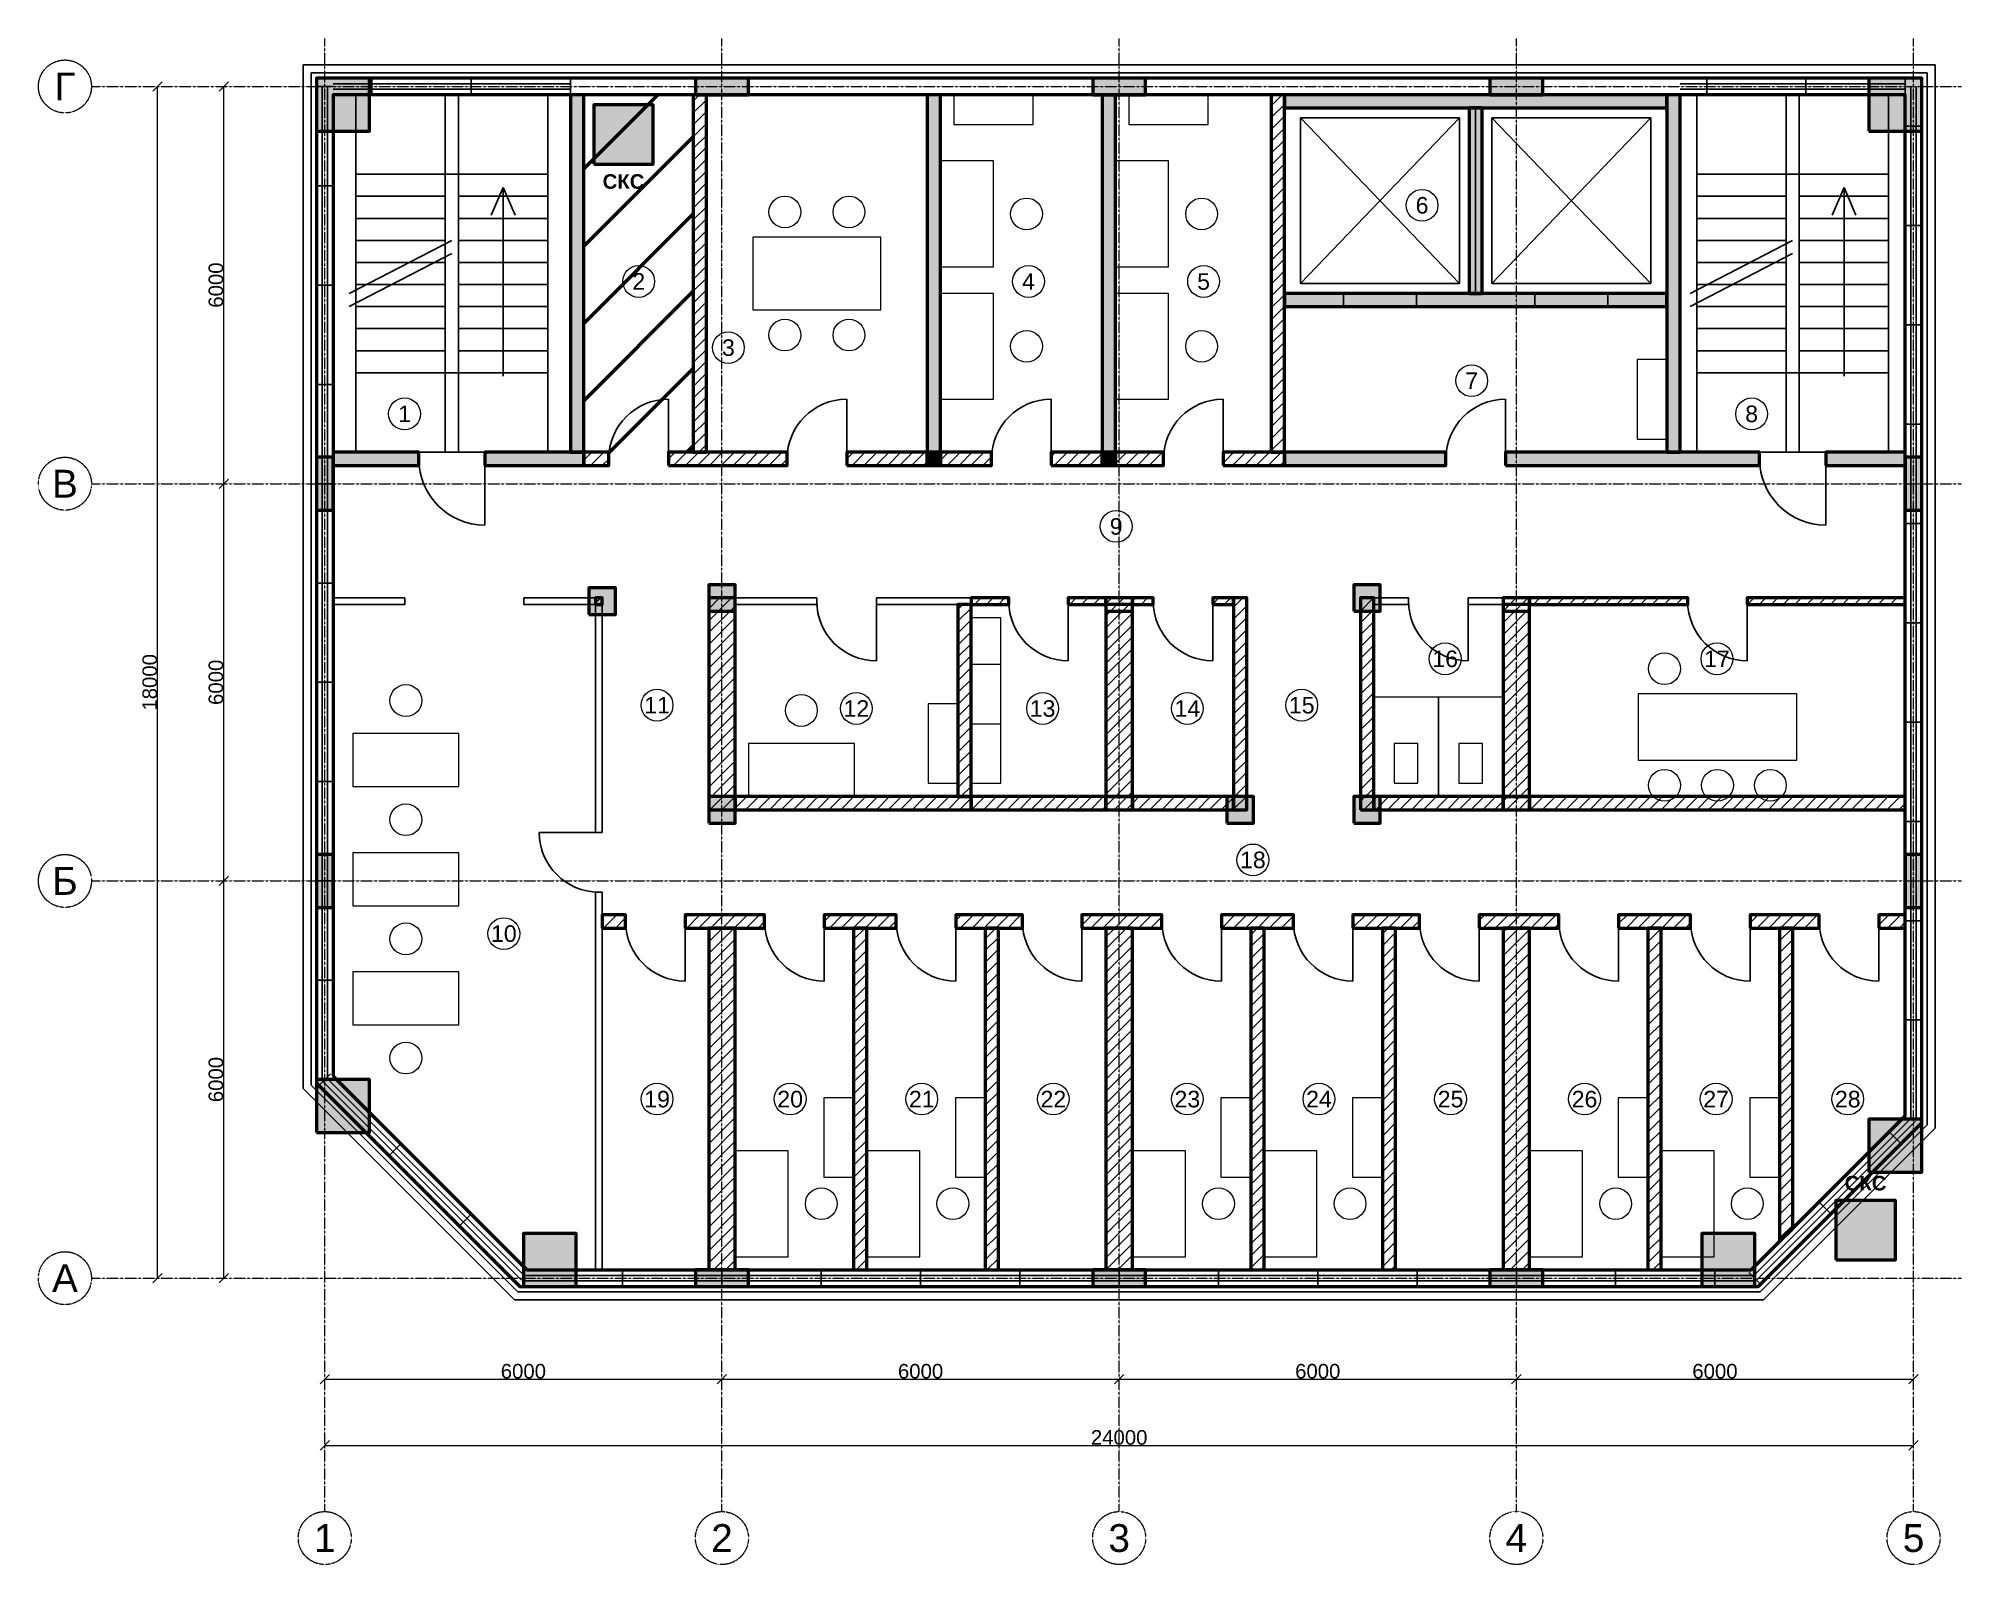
# Model space of a CAD drawing. Header units: millimetres. Extents: x -4325 to 24725, y -4325 to 18725.
import ezdxf
from ezdxf.enums import TextEntityAlignment as Align

# ---------------------------------------------------------------- set-up
doc = ezdxf.new("R2010")
doc.units = ezdxf.units.MM
doc.linetypes.add('CENTER2', pattern=[2.541, 1.587, -0.318, 0.318, -0.318])
for name, color, linetype, lineweight in [('A-ANNO-ROOM', 7, 'CONTINUOUS', 18), ('A-DIMS', 8, 'CONTINUOUS', 13), ('A-DOOR', 3, 'CONTINUOUS', 25), ('A-ELEV', 7, 'CONTINUOUS', 25), ('A-FACADE-PANEL', 8, 'CONTINUOUS', 25), ('A-FURN', 8, 'CONTINUOUS', 18), ('A-GLAZ-RIBBON', 5, 'CONTINUOUS', 25), ('A-GRID', 8, 'CENTER2', 13), ('A-HATCH', 9, 'CONTINUOUS', 9), ('A-OUTLINE', 7, 'CONTINUOUS', 50), ('A-SANI', 8, 'CONTINUOUS', 18), ('A-STAIR', 7, 'CONTINUOUS', 25), ('A-WALL-BLOCK', 9, 'CONTINUOUS', 50), ('A-WALL-GLASS', 4, 'CONTINUOUS', 25), ('A-WALL-RC', 7, 'CONTINUOUS', 50), ('E-SCS-RISER', 1, 'CONTINUOUS', 50), ('E-SERVER-ROOM', 1, 'CONTINUOUS', 50)]:
    doc.layers.add(name, color=color, linetype=linetype, lineweight=lineweight)
doc.styles.add('Arial-Bold', font='arialbd.ttf')
doc.styles.get("Standard").update_dxf_attribs({"font": 'arial.ttf'})

msp = doc.modelspace()

# ---------------------------------------------------------------- hatches: boundary and pattern name
at = {"layer": 'A-HATCH'}
h = msp.add_hatch(dxfattribs=at)
h.set_pattern_fill('ANSI31', scale=40)
h.paths.add_polyline_path([(5567, 12475), (5767, 12475), (5767, 17875), (5767, 17875), (5567, 17875), (5567, 17875)])
h = msp.add_hatch(dxfattribs=at)
h.set_pattern_fill('ANSI31', scale=40)
h.paths.add_polyline_path([(14296, 12475), (14496, 12475), (14496, 17875), (14496, 17875), (14296, 17875), (14296, 17875)])
h = msp.add_hatch(dxfattribs=at)
h.set_pattern_fill('ANSI31', scale=40)
h.paths.add_polyline_path([(3913, 12275), (4290, 12275), (4290, 12475), (3913, 12475)])
h = msp.add_hatch(dxfattribs=at)
h.set_pattern_fill('ANSI31', scale=40)
h.paths.add_polyline_path([(5190, 12275), (6984, 12275), (6984, 12475), (5190, 12475)])
h = msp.add_hatch(dxfattribs=at)
h.set_pattern_fill('ANSI31', scale=40)
h.paths.add_polyline_path([(7884, 12275), (9101, 12275), (9101, 12475), (7884, 12475)])
h = msp.add_hatch(dxfattribs=at)
h.set_pattern_fill('ANSI31', scale=40)
h.paths.add_polyline_path([(9301, 12275), (10073, 12275), (10073, 12475), (9301, 12475)])
h = msp.add_hatch(dxfattribs=at)
h.set_pattern_fill('ANSI31', scale=40)
h.paths.add_polyline_path([(10973, 12275), (11745, 12275), (11745, 12475), (10973, 12475)])
h = msp.add_hatch(dxfattribs=at)
h.set_pattern_fill('ANSI31', scale=40)
h.paths.add_polyline_path([(11945, 12275), (12670, 12275), (12670, 12475), (11945, 12475)])
h = msp.add_hatch(dxfattribs=at)
h.set_pattern_fill('ANSI31', scale=40)
h.paths.add_polyline_path([(13570, 12275), (14496, 12275), (14496, 12475), (13570, 12475)])
h = msp.add_hatch(dxfattribs=at)
h.set_pattern_fill('ANSI31', scale=40)
h.paths.add_polyline_path([(4090, 10175), (4190, 10175), (4190, 10275), (4090, 10275)])
h = msp.add_hatch(dxfattribs=at)
h.set_pattern_fill('ANSI31', scale=40)
h.paths.add_polyline_path([(5800, 7075), (6200, 7075), (6200, 10275), (5800, 10275)])
h = msp.add_hatch(dxfattribs=at)
h.set_pattern_fill('ANSI31', scale=40)
h.paths.add_polyline_path([(9563, 7275), (9763, 7275), (9763, 10175), (9563, 10175)])
h = msp.add_hatch(dxfattribs=at)
h.set_pattern_fill('ANSI31', scale=40)
h.paths.add_polyline_path([(9763, 10175), (10332, 10175), (10332, 10275), (9763, 10275)])
h = msp.add_hatch(dxfattribs=at)
h.set_pattern_fill('ANSI31', scale=40)
h.paths.add_polyline_path([(11232, 10175), (11800, 10175), (11800, 10275), (11232, 10275)])
h = msp.add_hatch(dxfattribs=at)
h.set_pattern_fill('ANSI31', scale=40)
h.paths.add_polyline_path([(11800, 10075), (12200, 10075), (12200, 10275), (11800, 10275)])
h = msp.add_hatch(dxfattribs=at)
h.set_pattern_fill('ANSI31', scale=40)
h.paths.add_polyline_path([(11800, 7275), (12200, 7275), (12200, 10175), (11800, 10175)])
h = msp.add_hatch(dxfattribs=at)
h.set_pattern_fill('ANSI31', scale=40)
h.paths.add_polyline_path([(12200, 10175), (12514, 10175), (12514, 10275), (12200, 10275)])
h = msp.add_hatch(dxfattribs=at)
h.set_pattern_fill('ANSI31', scale=40)
h.paths.add_polyline_path([(13414, 10175), (13728, 10175), (13728, 10275), (13414, 10275)])
h = msp.add_hatch(dxfattribs=at)
h.set_pattern_fill('ANSI31', scale=40)
h.paths.add_polyline_path([(13728, 7075), (13928, 7075), (13928, 10275), (13728, 10275)])
h = msp.add_hatch(dxfattribs=at)
h.set_pattern_fill('ANSI31', scale=40)
h.paths.add_polyline_path([(15645, 7075), (15845, 7075), (15845, 10275), (15645, 10275)])
h = msp.add_hatch(dxfattribs=at)
h.set_pattern_fill('ANSI31', scale=40)
h.paths.add_polyline_path([(17800, 10075), (18200, 10075), (18200, 10275), (17800, 10275)])
h = msp.add_hatch(dxfattribs=at)
h.set_pattern_fill('ANSI31', scale=40)
h.paths.add_polyline_path([(17800, 7275), (18200, 7275), (18200, 10175), (17800, 10175)])
h = msp.add_hatch(dxfattribs=at)
h.set_pattern_fill('ANSI31', scale=40)
h.paths.add_polyline_path([(18200, 10175), (20588, 10175), (20588, 10275), (18200, 10275)])
h = msp.add_hatch(dxfattribs=at)
h.set_pattern_fill('ANSI31', scale=40)
h.paths.add_polyline_path([(21488, 10175), (23875, 10175), (23875, 10175), (23875, 10275), (23875, 10275), (21488, 10275)])
h = msp.add_hatch(dxfattribs=at)
h.set_pattern_fill('ANSI31', scale=40)
h.paths.add_polyline_path([(6200, 7075), (9763, 7075), (9763, 7275), (6200, 7275)])
h = msp.add_hatch(dxfattribs=at)
h.set_pattern_fill('ANSI31', scale=40)
h.paths.add_polyline_path([(9763, 7075), (11800, 7075), (11800, 7275), (9763, 7275)])
h = msp.add_hatch(dxfattribs=at)
h.set_pattern_fill('ANSI31', scale=40)
h.paths.add_polyline_path([(11800, 7075), (12200, 7075), (12200, 7275), (11800, 7275)])
h = msp.add_hatch(dxfattribs=at)
h.set_pattern_fill('ANSI31', scale=40)
h.paths.add_polyline_path([(12200, 7075), (13728, 7075), (13728, 7275), (12200, 7275)])
h = msp.add_hatch(dxfattribs=at)
h.set_pattern_fill('ANSI31', scale=40)
h.paths.add_polyline_path([(15845, 7075), (17800, 7075), (17800, 7275), (15845, 7275)])
h = msp.add_hatch(dxfattribs=at)
h.set_pattern_fill('ANSI31', scale=40)
h.paths.add_polyline_path([(17800, 7075), (18200, 7075), (18200, 7275), (17800, 7275)])
h = msp.add_hatch(dxfattribs=at)
h.set_pattern_fill('ANSI31', scale=40)
h.paths.add_polyline_path([(18200, 7075), (23875, 7075), (23875, 7075), (23875, 7275), (23875, 7275), (18200, 7275)])
h = msp.add_hatch(dxfattribs=at)
h.set_pattern_fill('ANSI31', scale=40)
h.paths.add_polyline_path([(4190, 5288), (4545, 5288), (4545, 5488), (4190, 5488)])
h = msp.add_hatch(dxfattribs=at)
h.set_pattern_fill('ANSI31', scale=40)
h.paths.add_polyline_path([(5445, 5288), (6644, 5288), (6644, 5488), (5445, 5488)])
h = msp.add_hatch(dxfattribs=at)
h.set_pattern_fill('ANSI31', scale=40)
h.paths.add_polyline_path([(5800, 125), (6200, 125), (6200, 125), (6200, 5288), (5800, 5288), (5800, 125)])
h = msp.add_hatch(dxfattribs=at)
h.set_pattern_fill('ANSI31', scale=40)
h.paths.add_polyline_path([(7544, 5288), (8632, 5288), (8632, 5488), (7544, 5488)])
h = msp.add_hatch(dxfattribs=at)
h.set_pattern_fill('ANSI31', scale=40)
h.paths.add_polyline_path([(7988, 125), (8188, 125), (8188, 125), (8188, 5288), (7988, 5288), (7988, 125)])
h = msp.add_hatch(dxfattribs=at)
h.set_pattern_fill('ANSI31', scale=40)
h.paths.add_polyline_path([(9532, 5288), (10538, 5288), (10538, 5488), (9532, 5488)])
h = msp.add_hatch(dxfattribs=at)
h.set_pattern_fill('ANSI31', scale=40)
h.paths.add_polyline_path([(9976, 125), (10176, 125), (10176, 125), (10176, 5288), (9976, 5288), (9976, 125)])
h = msp.add_hatch(dxfattribs=at)
h.set_pattern_fill('ANSI31', scale=40)
h.paths.add_polyline_path([(11438, 5288), (12644, 5288), (12644, 5488), (11438, 5488)])
h = msp.add_hatch(dxfattribs=at)
h.set_pattern_fill('ANSI31', scale=40)
h.paths.add_polyline_path([(11800, 125), (12200, 125), (12200, 125), (12200, 5288), (11800, 5288), (11800, 125)])
h = msp.add_hatch(dxfattribs=at)
h.set_pattern_fill('ANSI31', scale=40)
h.paths.add_polyline_path([(13544, 5288), (14632, 5288), (14632, 5488), (13544, 5488)])
h = msp.add_hatch(dxfattribs=at)
h.set_pattern_fill('ANSI31', scale=40)
h.paths.add_polyline_path([(13988, 125), (14188, 125), (14188, 125), (14188, 5288), (13988, 5288), (13988, 125)])
h = msp.add_hatch(dxfattribs=at)
h.set_pattern_fill('ANSI31', scale=40)
h.paths.add_polyline_path([(15532, 5288), (16538, 5288), (16538, 5488), (15532, 5488)])
h = msp.add_hatch(dxfattribs=at)
h.set_pattern_fill('ANSI31', scale=40)
h.paths.add_polyline_path([(15976, 125), (16176, 125), (16176, 125), (16176, 5288), (15976, 5288), (15976, 125)])
h = msp.add_hatch(dxfattribs=at)
h.set_pattern_fill('ANSI31', scale=40)
h.paths.add_polyline_path([(17438, 5288), (18644, 5288), (18644, 5488), (17438, 5488)])
h = msp.add_hatch(dxfattribs=at)
h.set_pattern_fill('ANSI31', scale=40)
h.paths.add_polyline_path([(17800, 125), (18200, 125), (18200, 125), (18200, 5288), (17800, 5288), (17800, 125)])
h = msp.add_hatch(dxfattribs=at)
h.set_pattern_fill('ANSI31', scale=40)
h.paths.add_polyline_path([(19544, 5288), (20632, 5288), (20632, 5488), (19544, 5488)])
h = msp.add_hatch(dxfattribs=at)
h.set_pattern_fill('ANSI31', scale=40)
h.paths.add_polyline_path([(19988, 125), (20188, 125), (20188, 125), (20188, 5288), (19988, 5288), (19988, 125)])
h = msp.add_hatch(dxfattribs=at)
h.set_pattern_fill('ANSI31', scale=40)
h.paths.add_polyline_path([(21532, 5288), (22576, 5288), (22576, 5488), (21532, 5488)])
h = msp.add_hatch(dxfattribs=at)
h.set_pattern_fill('ANSI31', scale=40)
h.paths.add_polyline_path([(22176, 753), (22176, 5288), (21976, 5288), (21976, 553)])
h = msp.add_hatch(dxfattribs=at)
h.set_pattern_fill('ANSI31', scale=40)
h.paths.add_polyline_path([(23476, 5288), (23875, 5288), (23875, 5288), (23875, 5488), (23875, 5488), (23476, 5488)])
at = {"layer": 'A-WALL-RC'}
h = msp.add_hatch(color=7, dxfattribs=at)
h.dxf.hatch_style = 1
h.paths.add_polyline_path([(-125, 17325), (675, 17325), (675, 18125), (-125, 18125)])
h = msp.add_hatch(color=7, dxfattribs=at)
h.dxf.hatch_style = 1
h.paths.add_polyline_path([(5600, 17875), (6400, 17875), (6400, 18125), (5600, 18125)])
h = msp.add_hatch(color=7, dxfattribs=at)
h.dxf.hatch_style = 1
h.paths.add_polyline_path([(11600, 17875), (12400, 17875), (12400, 18125), (11600, 18125)])
h = msp.add_hatch(color=7, dxfattribs=at)
h.dxf.hatch_style = 1
h.paths.add_polyline_path([(17600, 17875), (18400, 17875), (18400, 18125), (17600, 18125)])
h = msp.add_hatch(color=7, dxfattribs=at)
h.dxf.hatch_style = 1
h.paths.add_polyline_path([(23325, 17325), (24125, 17325), (24125, 18125), (23325, 18125)])
h = msp.add_hatch(color=7, dxfattribs=at)
h.dxf.hatch_style = 1
h.paths.add_polyline_path([(3713, 12475), (3913, 12475), (3913, 17875), (3913, 17875), (3713, 17875), (3713, 17875)])
h = msp.add_hatch(color=7, dxfattribs=at)
h.dxf.hatch_style = 1
h.paths.add_polyline_path([(9101, 12475), (9301, 12475), (9301, 17875), (9301, 17875), (9101, 17875), (9101, 17875)])
h = msp.add_hatch(color=7, dxfattribs=at)
h.dxf.hatch_style = 1
h.paths.add_polyline_path([(11745, 12475), (11945, 12475), (11945, 17875), (11945, 17875), (11745, 17875), (11745, 17875)])
h = msp.add_hatch(color=7, dxfattribs=at)
h.dxf.hatch_style = 1
h.paths.add_polyline_path([(14496, 17675), (20274, 17675), (20274, 17875), (20274, 17875), (14496, 17875), (14496, 17875)])
h = msp.add_hatch(color=7, dxfattribs=at)
h.dxf.hatch_style = 1
h.paths.add_polyline_path([(20274, 12475), (20474, 12475), (20474, 17875), (20474, 17875), (20274, 17875), (20274, 17875)])
h = msp.add_hatch(color=7, dxfattribs=at)
h.dxf.hatch_style = 1
h.paths.add_polyline_path([(17285, 14875), (17485, 14875), (17485, 17675), (17285, 17675)])
h = msp.add_hatch(color=7, dxfattribs=at)
h.dxf.hatch_style = 1
h.paths.add_polyline_path([(14496, 14675), (20274, 14675), (20274, 14875), (14496, 14875)])
h = msp.add_hatch(color=7, dxfattribs=at)
h.dxf.hatch_style = 1
h.paths.add_polyline_path([(-125, 11600), (125, 11600), (125, 12400), (-125, 12400)])
h = msp.add_hatch(color=7, dxfattribs=at)
h.dxf.hatch_style = 1
h.paths.add_polyline_path([(125, 12275), (125, 12275), (1419, 12275), (1419, 12475), (125, 12475), (125, 12475)])
h = msp.add_hatch(color=7, dxfattribs=at)
h.dxf.hatch_style = 1
h.paths.add_polyline_path([(2419, 12275), (3913, 12275), (3913, 12475), (2419, 12475)])
h = msp.add_hatch(color=7, dxfattribs=at)
h.dxf.hatch_style = 1
h.paths.add_polyline_path([(9101, 12275), (9301, 12275), (9301, 12475), (9101, 12475)])
h = msp.add_hatch(color=7, dxfattribs=at)
h.dxf.hatch_style = 1
h.paths.add_polyline_path([(11745, 12275), (11945, 12275), (11945, 12475), (11745, 12475)])
h = msp.add_hatch(color=7, dxfattribs=at)
h.dxf.hatch_style = 1
h.paths.add_polyline_path([(14496, 12275), (16935, 12275), (16935, 12475), (14496, 12475)])
h = msp.add_hatch(color=7, dxfattribs=at)
h.dxf.hatch_style = 1
h.paths.add_polyline_path([(17835, 12275), (21674, 12275), (21674, 12475), (17835, 12475)])
h = msp.add_hatch(color=7, dxfattribs=at)
h.dxf.hatch_style = 1
h.paths.add_polyline_path([(22674, 12275), (23875, 12275), (23875, 12275), (23875, 12475), (23875, 12475), (22674, 12475)])
h = msp.add_hatch(color=7, dxfattribs=at)
h.dxf.hatch_style = 1
h.paths.add_polyline_path([(23875, 11600), (24125, 11600), (24125, 12400), (23875, 12400)])
h = msp.add_hatch(color=7, dxfattribs=at)
h.dxf.hatch_style = 1
h.paths.add_polyline_path([(5800, 10075), (6200, 10075), (6200, 10475), (5800, 10475)])
h = msp.add_hatch(color=7, dxfattribs=at)
h.dxf.hatch_style = 1
h.paths.add_polyline_path([(15545, 10075), (15945, 10075), (15945, 10475), (15545, 10475)])
h = msp.add_hatch(color=7, dxfattribs=at)
h.dxf.hatch_style = 1
h.paths.add_polyline_path([(3990, 10025), (4390, 10025), (4390, 10425), (3990, 10425)])
h = msp.add_hatch(color=7, dxfattribs=at)
h.dxf.hatch_style = 1
h.paths.add_polyline_path([(5800, 6875), (6200, 6875), (6200, 7275), (5800, 7275)])
h = msp.add_hatch(color=7, dxfattribs=at)
h.dxf.hatch_style = 1
h.paths.add_polyline_path([(13628, 6875), (14028, 6875), (14028, 7275), (13628, 7275)])
h = msp.add_hatch(color=7, dxfattribs=at)
h.dxf.hatch_style = 1
h.paths.add_polyline_path([(15545, 6875), (15945, 6875), (15945, 7275), (15545, 7275)])
h = msp.add_hatch(color=7, dxfattribs=at)
h.dxf.hatch_style = 1
h.paths.add_polyline_path([(-125, 5600), (125, 5600), (125, 6400), (-125, 6400)])
h = msp.add_hatch(color=7, dxfattribs=at)
h.dxf.hatch_style = 1
h.paths.add_polyline_path([(23875, 5600), (24125, 5600), (24125, 6400), (23875, 6400)])
h = msp.add_hatch(color=7, dxfattribs=at)
h.dxf.hatch_style = 1
h.paths.add_polyline_path([(-125, 2200), (675, 2200), (675, 3000), (-125, 3000)])
h = msp.add_hatch(color=7, dxfattribs=at)
h.dxf.hatch_style = 1
h.paths.add_polyline_path([(23325, 1600), (24125, 1600), (24125, 2400), (23325, 2400)])
h = msp.add_hatch(color=7, dxfattribs=at)
h.dxf.hatch_style = 1
h.paths.add_polyline_path([(3000, -125), (3800, -125), (3800, 675), (3000, 675)])
h = msp.add_hatch(color=7, dxfattribs=at)
h.dxf.hatch_style = 1
h.paths.add_polyline_path([(20800, -125), (21600, -125), (21600, 675), (20800, 675)])
h = msp.add_hatch(color=7, dxfattribs=at)
h.dxf.hatch_style = 1
h.paths.add_polyline_path([(5600, -125), (6400, -125), (6400, 125), (5600, 125)])
h = msp.add_hatch(color=7, dxfattribs=at)
h.dxf.hatch_style = 1
h.paths.add_polyline_path([(11600, -125), (12400, -125), (12400, 125), (11600, 125)])
h = msp.add_hatch(color=7, dxfattribs=at)
h.dxf.hatch_style = 1
h.paths.add_polyline_path([(17600, -125), (18400, -125), (18400, 125), (17600, 125)])
at = {"layer": 'E-SCS-RISER'}
h = msp.add_hatch(color=7, dxfattribs=at)
h.dxf.hatch_style = 1
h.paths.add_polyline_path([(4063, 16825), (4963, 16825), (4963, 17725), (4063, 17725)])
h = msp.add_hatch(color=7, dxfattribs=at)
h.dxf.hatch_style = 1
h.paths.add_polyline_path([(22825, 275), (23725, 275), (23725, 1175), (22825, 1175)])
at = {"layer": 'E-SERVER-ROOM'}
h = msp.add_hatch(dxfattribs=at)
h.set_pattern_fill('ANSI31', scale=260)
h.paths.add_polyline_path([(3913, 12475), (5567, 12475), (5567, 17875), (3913, 17875)])

# ---------------------------------------------------------------- linework, layer by layer
at = {"layer": 'A-ANNO-ROOM'}
for centre in [(16576, 16205), (4743, 15055), (10631, 15055), (13275, 15055), (6097, 14055), (17326, 13555), (1205, 13055), (21554, 13055), (11955, 11355), (16925, 9355), (21030, 9355), (5020, 8655), (8030, 8605), (10843, 8605), (13030, 8605), (14758, 8655), (14020, 6318), (2705, 5205), (5020, 2705), (7030, 2705), (9018, 2705), (11006, 2705), (13030, 2705), (15018, 2705), (17006, 2705), (19030, 2705), (21018, 2705), (23006, 2705)]:
    msp.add_circle(centre, 240, dxfattribs=at)
at = {"layer": 'A-DIMS'}
for p, q in [((-2596, 17929), (-2454, 18071)), ((-1596, 17929), (-1454, 18071)), ((-2525, 0), (-2525, 18000)), ((-1525, 12000), (-1525, 18000)), ((-1596, 11929), (-1454, 12071)), ((-1596, 11929), (-1454, 12071)), ((-1525, 6000), (-1525, 12000)), ((-1596, 5929), (-1454, 6071)), ((-1596, 5929), (-1454, 6071)), ((-1525, 0), (-1525, 6000)), ((-2596, -71), (-2454, 71)), ((-1596, -71), (-1454, 71)), ((-71, -1596), (71, -1454)), ((0, -1525), (6000, -1525)), ((5929, -1596), (6071, -1454)), ((5929, -1596), (6071, -1454)), ((6000, -1525), (12000, -1525)), ((11929, -1596), (12071, -1454)), ((11929, -1596), (12071, -1454)), ((12000, -1525), (18000, -1525)), ((17929, -1596), (18071, -1454)), ((17929, -1596), (18071, -1454)), ((18000, -1525), (24000, -1525)), ((23929, -1596), (24071, -1454)), ((-71, -2596), (71, -2454)), ((0, -2525), (24000, -2525)), ((23929, -2596), (24071, -2454))]:
    msp.add_line(p, q, dxfattribs=at)
at = {"layer": 'A-DOOR'}
for p, q in [((15390, 14675), (15390, 14875)), ((16490, 14675), (16490, 14875)), ((18280, 14675), (18280, 14875)), ((19380, 14675), (19380, 14875)), ((5190, 12375), (5190, 13275)), ((7884, 12375), (7884, 13275)), ((10973, 12375), (10973, 13275)), ((13570, 12375), (13570, 13275)), ((17835, 12375), (17835, 13275)), ((1419, 12275), (1419, 12475)), ((2419, 12275), (2419, 12475)), ((2419, 12375), (2419, 11375)), ((4290, 12275), (4290, 12475)), ((5190, 12275), (5190, 12475)), ((6984, 12275), (6984, 12475)), ((7884, 12275), (7884, 12475)), ((10073, 12275), (10073, 12475)), ((10973, 12275), (10973, 12475)), ((12670, 12275), (12670, 12475)), ((13570, 12275), (13570, 12475)), ((16935, 12275), (16935, 12475)), ((17835, 12275), (17835, 12475)), ((21674, 12275), (21674, 12475)), ((22674, 12275), (22674, 12475)), ((22674, 12375), (22674, 11375)), ((1208, 10175), (1208, 10275)), ((3008, 10175), (3008, 10275)), ((7432, 10175), (7432, 10275)), ((8332, 10175), (8332, 10275)), ((8332, 10225), (8332, 9325)), ((10332, 10175), (10332, 10275)), ((11232, 10175), (11232, 10275)), ((11232, 10225), (11232, 9325)), ((12514, 10175), (12514, 10275)), ((13414, 10175), (13414, 10275)), ((13414, 10225), (13414, 9325)), ((16372, 10175), (16372, 10275)), ((17272, 10175), (17272, 10275)), ((17272, 10225), (17272, 9325)), ((20588, 10175), (20588, 10275)), ((21488, 10175), (21488, 10275)), ((21488, 10225), (21488, 9325)), ((4140, 6732), (3240, 6732)), ((4090, 6732), (4190, 6732)), ((4090, 5832), (4190, 5832)), ((4545, 5288), (4545, 5488)), ((5445, 5288), (5445, 5488)), ((5445, 5388), (5445, 4488)), ((6644, 5288), (6644, 5488)), ((7544, 5288), (7544, 5488)), ((7544, 5388), (7544, 4488)), ((8632, 5288), (8632, 5488)), ((9532, 5288), (9532, 5488)), ((9532, 5388), (9532, 4488)), ((10538, 5288), (10538, 5488)), ((11438, 5288), (11438, 5488)), ((11438, 5388), (11438, 4488)), ((12644, 5288), (12644, 5488)), ((13544, 5288), (13544, 5488)), ((13544, 5388), (13544, 4488)), ((14632, 5288), (14632, 5488)), ((15532, 5288), (15532, 5488)), ((15532, 5388), (15532, 4488)), ((16538, 5288), (16538, 5488)), ((17438, 5288), (17438, 5488)), ((17438, 5388), (17438, 4488)), ((18644, 5288), (18644, 5488)), ((19544, 5288), (19544, 5488)), ((19544, 5388), (19544, 4488)), ((20632, 5288), (20632, 5488)), ((21532, 5288), (21532, 5488)), ((21532, 5388), (21532, 4488)), ((22576, 5288), (22576, 5488)), ((23476, 5288), (23476, 5488)), ((23476, 5388), (23476, 4488))]:
    msp.add_line(p, q, dxfattribs=at)
for centre, radius, start, end in [((5190, 12375), 900, 90, 180), ((7884, 12375), 900, 90, 180), ((10973, 12375), 900, 90, 180), ((13570, 12375), 900, 90, 180), ((17835, 12375), 900, 90, 180), ((2419, 12375), 1000, 180, -90), ((22674, 12375), 1000, 180, -90), ((8332, 10225), 900, 180, -90), ((11232, 10225), 900, 180, -90), ((13414, 10225), 900, 180, -90), ((17272, 10225), 900, 180, -90), ((21488, 10225), 900, 180, -90), ((4140, 6732), 900, 180, -90), ((5445, 5388), 900, 180, -90), ((7544, 5388), 900, 180, -90), ((9532, 5388), 900, 180, -90), ((11438, 5388), 900, 180, -90), ((13544, 5388), 900, 180, -90), ((15532, 5388), 900, 180, -90), ((17438, 5388), 900, 180, -90), ((19544, 5388), 900, 180, -90), ((21532, 5388), 900, 180, -90), ((23476, 5388), 900, 180, -90)]:
    msp.add_arc(centre, radius, start, end, dxfattribs=at)
at = {"layer": 'A-ELEV'}
for p, q in [((14740, 15025), (17140, 17525)), ((14740, 17525), (17140, 15025)), ((17385, 14875), (17385, 17675)), ((17630, 15025), (20030, 17525)), ((17630, 17525), (20030, 15025))]:
    msp.add_line(p, q, dxfattribs=at)
for points in [[(14740, 15025), (17140, 15025), (17140, 17525), (14740, 17525)], [(17630, 15025), (20030, 15025), (20030, 17525), (17630, 17525)]]:
    msp.add_lwpolyline(points, close=True, dxfattribs=at)
at = {"layer": 'A-FACADE-PANEL'}
for points in [[(-325, 2865), (2865, -325), (21735, -325), (24325, 2265), (24325, 18325), (-325, 18325)], [(-205, 2915), (2915, -205), (21685, -205), (24205, 2315), (24205, 18205), (-205, 18205)]]:
    msp.add_lwpolyline(points, close=True, dxfattribs=at)
at = {"layer": 'A-FURN'}
for p, q in [((9763, 9275), (10213, 9275)), ((9763, 8375), (10213, 8375))]:
    msp.add_line(p, q, dxfattribs=at)
for points in [[(9501, 17425), (10701, 17425), (10701, 17875), (9501, 17875)], [(12145, 17425), (13345, 17425), (13345, 17875), (12145, 17875)], [(9301, 15275), (10101, 15275), (10101, 16875), (9301, 16875)], [(11945, 15275), (12745, 15275), (12745, 16875), (11945, 16875)], [(6467, 14625), (8401, 14625), (8401, 15725), (6467, 15725)], [(9301, 13275), (10101, 13275), (10101, 14875), (9301, 14875)], [(11945, 13275), (12745, 13275), (12745, 14875), (11945, 14875)], [(19824, 12675), (20274, 12675), (20274, 13875), (19824, 13875)], [(9763, 7475), (10213, 7475), (10213, 9975), (9763, 9975)], [(19838, 7825), (22238, 7825), (22238, 8825), (19838, 8825)], [(9113, 7475), (9563, 7475), (9563, 8675), (9113, 8675)], [(425, 7425), (2025, 7425), (2025, 8225), (425, 8225)], [(6400, 7275), (8000, 7275), (8000, 8075), (6400, 8075)], [(425, 5625), (2025, 5625), (2025, 6425), (425, 6425)], [(425, 3825), (2025, 3825), (2025, 4625), (425, 4625)], [(7538, 1525), (7988, 1525), (7988, 2725), (7538, 2725)], [(9526, 1525), (9976, 1525), (9976, 2725), (9526, 2725)], [(13538, 1525), (13988, 1525), (13988, 2725), (13538, 2725)], [(15526, 1525), (15976, 1525), (15976, 2725), (15526, 2725)], [(19538, 1525), (19988, 1525), (19988, 2725), (19538, 2725)], [(21526, 1525), (21976, 1525), (21976, 2725), (21526, 2725)], [(6200, 325), (7000, 325), (7000, 1925), (6200, 1925)], [(8188, 325), (8988, 325), (8988, 1925), (8188, 1925)], [(12200, 325), (13000, 325), (13000, 1925), (12200, 1925)], [(14188, 325), (14988, 325), (14988, 1925), (14188, 1925)], [(18200, 325), (19000, 325), (19000, 1925), (18200, 1925)], [(20188, 325), (20988, 325), (20988, 1925), (20188, 1925)]]:
    msp.add_lwpolyline(points, close=True, dxfattribs=at)
for centre in [(6950, 16105), (7918, 16105), (10601, 16075), (13245, 16075), (6950, 14245), (7918, 14245), (10601, 14075), (13245, 14075), (20238, 9205), (1225, 8725), (7200, 8575), (20238, 7445), (21038, 7445), (21838, 7445), (1225, 6925), (1225, 5125), (1225, 3325), (7500, 1125), (9488, 1125), (13500, 1125), (15488, 1125), (19500, 1125), (21488, 1125)]:
    msp.add_circle(centre, 240, dxfattribs=at)
at = {"layer": 'A-GLAZ-RIBBON'}
for p, q in [((3713, 18040), (125, 18040)), ((713, 17875), (713, 18125)), ((2213, 17875), (2213, 18125)), ((3713, 17875), (3713, 18125)), ((23875, 18040), (20474, 18040)), ((20875, 17875), (20875, 18125)), ((22375, 17875), (22375, 18125)), ((23875, 17875), (23875, 18125)), ((125, 18000), (-125, 18000)), ((-40, 18000), (-40, 3000)), ((40, 18000), (40, 3000)), ((3713, 17960), (125, 17960)), ((23875, 17960), (20474, 17960)), ((23960, 2400), (23960, 18000)), ((24040, 2400), (24040, 18000)), ((23875, 17400), (24125, 17400)), ((125, 16500), (-125, 16500)), ((23875, 15900), (24125, 15900)), ((125, 15000), (-125, 15000)), ((23875, 14400), (24125, 14400)), ((125, 13500), (-125, 13500)), ((23875, 12900), (24125, 12900)), ((125, 12000), (-125, 12000)), ((23875, 11400), (24125, 11400)), ((125, 10500), (-125, 10500)), ((23875, 9900), (24125, 9900)), ((125, 9000), (-125, 9000)), ((23875, 8400), (24125, 8400)), ((125, 7500), (-125, 7500)), ((23875, 6900), (24125, 6900)), ((125, 6000), (-125, 6000)), ((23875, 5400), (24125, 5400)), ((125, 4500), (-125, 4500)), ((23875, 3900), (24125, 3900)), ((125, 3000), (-125, 3000)), ((88, 3088), (-88, 2912)), ((-28, 2972), (2972, -28)), ((28, 3028), (3028, 28)), ((21572, 28), (23972, 2428)), ((21628, -28), (24028, 2372)), ((23875, 2400), (24125, 2400)), ((23633, 2210), (23810, 2033)), ((1149, 2028), (972, 1851)), ((2210, 967), (2033, 790)), ((22572, 1149), (22749, 972)), ((3000, 125), (3000, -125)), ((3000, 40), (21600, 40)), ((4500, 125), (4500, -125)), ((6000, 125), (6000, -125)), ((7500, 125), (7500, -125)), ((9000, 125), (9000, -125)), ((10500, 125), (10500, -125)), ((12000, 125), (12000, -125)), ((13500, 125), (13500, -125)), ((15000, 125), (15000, -125)), ((16500, 125), (16500, -125)), ((18000, 125), (18000, -125)), ((19500, 125), (19500, -125)), ((21000, 125), (21000, -125)), ((21512, 88), (21688, -88)), ((3000, -40), (21600, -40))]:
    msp.add_line(p, q, dxfattribs=at)
at = {"layer": 'A-GRID'}
for p, q in [((0, -3525), (0, 18725)), ((6000, -3525), (6000, 18725)), ((12000, -3525), (12000, 18725)), ((18000, -3525), (18000, 18725)), ((24000, -3525), (24000, 18725)), ((-3525, 18000), (24725, 18000)), ((-3525, 12000), (24725, 12000)), ((-3525, 6000), (24725, 6000)), ((-3525, 0), (24725, 0))]:
    msp.add_line(p, q, dxfattribs=at)
for centre in [(-3925, 18000), (-3925, 12000), (-3925, 6000), (-3925, 0), (0, -3925), (6000, -3925), (12000, -3925), (18000, -3925), (24000, -3925)]:
    msp.add_circle(centre, 400, dxfattribs=at)
at = {"layer": 'A-OUTLINE'}
for points in [[(-125, 2948), (2948, -125), (21652, -125), (24125, 2348), (24125, 18125), (-125, 18125)], [(125, 3052), (3052, 125), (21548, 125), (23875, 2452), (23875, 17875), (125, 17875)]]:
    msp.add_lwpolyline(points, close=True, dxfattribs=at)
at = {"layer": 'A-SANI'}
for points in [[(15845, 7275), (16822, 7275), (16822, 8775), (15845, 8775)], [(16822, 7275), (17800, 7275), (17800, 8775), (16822, 8775)], [(16154, 7475), (16514, 7475), (16514, 8075), (16154, 8075)], [(17131, 7475), (17491, 7475), (17491, 8075), (17131, 8075)]]:
    msp.add_lwpolyline(points, close=True, dxfattribs=at)
at = {"layer": 'A-STAIR'}
for p, q in [((469, 16675), (1819, 16675)), ((469, 16675), (3369, 16675)), ((2019, 16675), (3369, 16675)), ((20724, 16675), (22074, 16675)), ((20724, 16675), (23624, 16675)), ((22274, 16675), (23624, 16675)), ((469, 16342), (1819, 16342)), ((2019, 16342), (3369, 16342)), ((2694, 16475), (2514, 16055)), ((2694, 13625), (2694, 16475)), ((2694, 16475), (2874, 16055)), ((20724, 16342), (22074, 16342)), ((22274, 16342), (23624, 16342)), ((22950, 16475), (22770, 16055)), ((22950, 13625), (22950, 16475)), ((22950, 16475), (23130, 16055)), ((469, 16008), (1819, 16008)), ((2019, 16008), (3369, 16008)), ((20724, 16008), (22074, 16008)), ((22274, 16008), (23624, 16008)), ((369, 14875), (1919, 15675)), ((369, 14675), (1919, 15475)), ((469, 15675), (1819, 15675)), ((2019, 15675), (3369, 15675)), ((20624, 14875), (22174, 15675)), ((20624, 14675), (22174, 15475)), ((20724, 15675), (22074, 15675)), ((22274, 15675), (23624, 15675)), ((469, 15342), (1819, 15342)), ((2019, 15342), (3369, 15342)), ((20724, 15342), (22074, 15342)), ((22274, 15342), (23624, 15342)), ((469, 15008), (1819, 15008)), ((2019, 15008), (3369, 15008)), ((20724, 15008), (22074, 15008)), ((22274, 15008), (23624, 15008)), ((469, 14675), (1819, 14675)), ((2019, 14675), (3369, 14675)), ((20724, 14675), (22074, 14675)), ((22274, 14675), (23624, 14675)), ((469, 14342), (1819, 14342)), ((2019, 14342), (3369, 14342)), ((20724, 14342), (22074, 14342)), ((22274, 14342), (23624, 14342)), ((469, 14008), (1819, 14008)), ((2019, 14008), (3369, 14008)), ((20724, 14008), (22074, 14008)), ((22274, 14008), (23624, 14008)), ((469, 13675), (3369, 13675)), ((20724, 13675), (23624, 13675))]:
    msp.add_line(p, q, dxfattribs=at)
for points in [[(469, 12475), (1819, 12475), (1819, 17875), (469, 17875)], [(1819, 12475), (2019, 12475), (2019, 17875), (1819, 17875)], [(2019, 12475), (3369, 12475), (3369, 17875), (2019, 17875)], [(20724, 12475), (22074, 12475), (22074, 17875), (20724, 17875)], [(22074, 12475), (22274, 12475), (22274, 17875), (22074, 17875)], [(22274, 12475), (23624, 12475), (23624, 17875), (22274, 17875)]]:
    msp.add_lwpolyline(points, close=True, dxfattribs=at)
at = {"layer": 'A-WALL-BLOCK'}
for points in [[(5567, 12475), (5767, 12475), (5767, 17875), (5767, 17875), (5567, 17875), (5567, 17875)], [(14296, 12475), (14496, 12475), (14496, 17875), (14496, 17875), (14296, 17875), (14296, 17875)], [(3913, 12275), (4290, 12275), (4290, 12475), (3913, 12475)], [(5190, 12275), (6984, 12275), (6984, 12475), (5190, 12475)], [(7884, 12275), (9101, 12275), (9101, 12475), (7884, 12475)], [(9301, 12275), (10073, 12275), (10073, 12475), (9301, 12475)], [(10973, 12275), (11745, 12275), (11745, 12475), (10973, 12475)], [(11945, 12275), (12670, 12275), (12670, 12475), (11945, 12475)], [(13570, 12275), (14496, 12275), (14496, 12475), (13570, 12475)], [(4090, 10175), (4190, 10175), (4190, 10275), (4090, 10275)], [(5800, 7075), (6200, 7075), (6200, 10275), (5800, 10275)], [(9563, 7275), (9763, 7275), (9763, 10175), (9563, 10175)], [(9763, 10175), (10332, 10175), (10332, 10275), (9763, 10275)], [(11232, 10175), (11800, 10175), (11800, 10275), (11232, 10275)], [(11800, 10075), (12200, 10075), (12200, 10275), (11800, 10275)], [(11800, 7275), (12200, 7275), (12200, 10175), (11800, 10175)], [(12200, 10175), (12514, 10175), (12514, 10275), (12200, 10275)], [(13414, 10175), (13728, 10175), (13728, 10275), (13414, 10275)], [(13728, 7075), (13928, 7075), (13928, 10275), (13728, 10275)], [(15645, 7075), (15845, 7075), (15845, 10275), (15645, 10275)], [(17800, 10075), (18200, 10075), (18200, 10275), (17800, 10275)], [(17800, 7275), (18200, 7275), (18200, 10175), (17800, 10175)], [(18200, 10175), (20588, 10175), (20588, 10275), (18200, 10275)], [(21488, 10175), (23875, 10175), (23875, 10175), (23875, 10275), (23875, 10275), (21488, 10275)], [(6200, 7075), (9763, 7075), (9763, 7275), (6200, 7275)], [(9763, 7075), (11800, 7075), (11800, 7275), (9763, 7275)], [(11800, 7075), (12200, 7075), (12200, 7275), (11800, 7275)], [(12200, 7075), (13728, 7075), (13728, 7275), (12200, 7275)], [(15845, 7075), (17800, 7075), (17800, 7275), (15845, 7275)], [(17800, 7075), (18200, 7075), (18200, 7275), (17800, 7275)], [(18200, 7075), (23875, 7075), (23875, 7075), (23875, 7275), (23875, 7275), (18200, 7275)], [(4190, 5288), (4545, 5288), (4545, 5488), (4190, 5488)], [(5445, 5288), (6644, 5288), (6644, 5488), (5445, 5488)], [(5800, 125), (6200, 125), (6200, 125), (6200, 5288), (5800, 5288), (5800, 125)], [(7544, 5288), (8632, 5288), (8632, 5488), (7544, 5488)], [(7988, 125), (8188, 125), (8188, 125), (8188, 5288), (7988, 5288), (7988, 125)], [(9532, 5288), (10538, 5288), (10538, 5488), (9532, 5488)], [(9976, 125), (10176, 125), (10176, 125), (10176, 5288), (9976, 5288), (9976, 125)], [(11438, 5288), (12644, 5288), (12644, 5488), (11438, 5488)], [(11800, 125), (12200, 125), (12200, 125), (12200, 5288), (11800, 5288), (11800, 125)], [(13544, 5288), (14632, 5288), (14632, 5488), (13544, 5488)], [(13988, 125), (14188, 125), (14188, 125), (14188, 5288), (13988, 5288), (13988, 125)], [(15532, 5288), (16538, 5288), (16538, 5488), (15532, 5488)], [(15976, 125), (16176, 125), (16176, 125), (16176, 5288), (15976, 5288), (15976, 125)], [(17438, 5288), (18644, 5288), (18644, 5488), (17438, 5488)], [(17800, 125), (18200, 125), (18200, 125), (18200, 5288), (17800, 5288), (17800, 125)], [(19544, 5288), (20632, 5288), (20632, 5488), (19544, 5488)], [(19988, 125), (20188, 125), (20188, 125), (20188, 5288), (19988, 5288), (19988, 125)], [(21532, 5288), (22576, 5288), (22576, 5488), (21532, 5488)], [(22176, 753), (22176, 5288), (21976, 5288), (21976, 553)], [(23476, 5288), (23875, 5288), (23875, 5288), (23875, 5488), (23875, 5488), (23476, 5488)]]:
    msp.add_lwpolyline(points, close=True, dxfattribs=at)
at = {"layer": 'A-WALL-GLASS'}
for points in [[(125, 10175), (125, 10175), (1208, 10175), (1208, 10275), (125, 10275), (125, 10275)], [(3008, 10175), (4090, 10175), (4090, 10275), (3008, 10275)], [(4090, 6732), (4190, 6732), (4190, 10175), (4090, 10175)], [(6200, 10175), (7432, 10175), (7432, 10275), (6200, 10275)], [(8332, 10175), (9763, 10175), (9763, 10275), (8332, 10275)], [(15845, 10175), (16372, 10175), (16372, 10275), (15845, 10275)], [(17272, 10175), (17800, 10175), (17800, 10275), (17272, 10275)], [(4090, 125), (4190, 125), (4190, 125), (4190, 5832), (4090, 5832), (4090, 125)]]:
    msp.add_lwpolyline(points, close=True, dxfattribs=at)
at = {"layer": 'A-WALL-RC'}
for points in [[(-125, 17325), (675, 17325), (675, 18125), (-125, 18125)], [(5600, 17875), (6400, 17875), (6400, 18125), (5600, 18125)], [(11600, 17875), (12400, 17875), (12400, 18125), (11600, 18125)], [(17600, 17875), (18400, 17875), (18400, 18125), (17600, 18125)], [(23325, 17325), (24125, 17325), (24125, 18125), (23325, 18125)], [(3713, 12475), (3913, 12475), (3913, 17875), (3913, 17875), (3713, 17875), (3713, 17875)], [(9101, 12475), (9301, 12475), (9301, 17875), (9301, 17875), (9101, 17875), (9101, 17875)], [(11745, 12475), (11945, 12475), (11945, 17875), (11945, 17875), (11745, 17875), (11745, 17875)], [(14496, 17675), (20274, 17675), (20274, 17875), (20274, 17875), (14496, 17875), (14496, 17875)], [(20274, 12475), (20474, 12475), (20474, 17875), (20474, 17875), (20274, 17875), (20274, 17875)], [(17285, 14875), (17485, 14875), (17485, 17675), (17285, 17675)], [(14496, 14675), (20274, 14675), (20274, 14875), (14496, 14875)], [(-125, 11600), (125, 11600), (125, 12400), (-125, 12400)], [(125, 12275), (125, 12275), (1419, 12275), (1419, 12475), (125, 12475), (125, 12475)], [(2419, 12275), (3913, 12275), (3913, 12475), (2419, 12475)], [(9101, 12275), (9301, 12275), (9301, 12475), (9101, 12475)], [(11745, 12275), (11945, 12275), (11945, 12475), (11745, 12475)], [(14496, 12275), (16935, 12275), (16935, 12475), (14496, 12475)], [(17835, 12275), (21674, 12275), (21674, 12475), (17835, 12475)], [(22674, 12275), (23875, 12275), (23875, 12275), (23875, 12475), (23875, 12475), (22674, 12475)], [(23875, 11600), (24125, 11600), (24125, 12400), (23875, 12400)], [(5800, 10075), (6200, 10075), (6200, 10475), (5800, 10475)], [(15545, 10075), (15945, 10075), (15945, 10475), (15545, 10475)], [(3990, 10025), (4390, 10025), (4390, 10425), (3990, 10425)], [(5800, 6875), (6200, 6875), (6200, 7275), (5800, 7275)], [(13628, 6875), (14028, 6875), (14028, 7275), (13628, 7275)], [(15545, 6875), (15945, 6875), (15945, 7275), (15545, 7275)], [(-125, 5600), (125, 5600), (125, 6400), (-125, 6400)], [(23875, 5600), (24125, 5600), (24125, 6400), (23875, 6400)], [(-125, 2200), (675, 2200), (675, 3000), (-125, 3000)], [(23325, 1600), (24125, 1600), (24125, 2400), (23325, 2400)], [(3000, -125), (3800, -125), (3800, 675), (3000, 675)], [(20800, -125), (21600, -125), (21600, 675), (20800, 675)], [(5600, -125), (6400, -125), (6400, 125), (5600, 125)], [(11600, -125), (12400, -125), (12400, 125), (11600, 125)], [(17600, -125), (18400, -125), (18400, 125), (17600, 125)]]:
    msp.add_lwpolyline(points, close=True, dxfattribs=at)
at = {"layer": 'E-SCS-RISER'}
for points in [[(4063, 16825), (4963, 16825), (4963, 17725), (4063, 17725)], [(22825, 275), (23725, 275), (23725, 1175), (22825, 1175)]]:
    msp.add_lwpolyline(points, close=True, dxfattribs=at)

# ---------------------------------------------------------------- texts
at = {"layer": 'A-ANNO-ROOM'}
for s, p in [('6', (16576, 16205)), ('2', (4743, 15055)), ('4', (10631, 15055)), ('5', (13275, 15055)), ('3', (6097, 14055)), ('7', (17326, 13555)), ('1', (1205, 13055)), ('8', (21554, 13055)), ('9', (11955, 11355)), ('16', (16925, 9355)), ('17', (21030, 9355)), ('11', (5020, 8655)), ('12', (8030, 8605)), ('13', (10843, 8605)), ('14', (13030, 8605)), ('15', (14758, 8655)), ('18', (14020, 6318)), ('10', (2705, 5205)), ('19', (5020, 2705)), ('20', (7030, 2705)), ('21', (9018, 2705)), ('22', (11006, 2705)), ('23', (13030, 2705)), ('24', (15018, 2705)), ('25', (17006, 2705)), ('26', (19030, 2705)), ('27', (21018, 2705)), ('28', (23006, 2705))]:
    msp.add_text(s, height=250, dxfattribs=at).set_placement(p, align=Align.MIDDLE_CENTER)
at = {"layer": 'A-DIMS'}
for s, p in [('6000', (-1645, 15000)), ('18000', (-2645, 9000)), ('6000', (-1645, 9000)), ('6000', (-1645, 3000))]:
    msp.add_text(s, height=220, rotation=90, dxfattribs=at).set_placement(p, align=Align.MIDDLE_CENTER)
for s, p in [('6000', (3000, -1405)), ('6000', (9000, -1405)), ('6000', (15000, -1405)), ('6000', (21000, -1405)), ('24000', (12000, -2405))]:
    msp.add_text(s, height=220, dxfattribs=at).set_placement(p, align=Align.MIDDLE_CENTER)
at = {"layer": 'A-GRID'}
for s, p in [('Г', (-3925, 18000)), ('В', (-3925, 12000)), ('Б', (-3925, 6000)), ('А', (-3925, 0)), ('1', (0, -3925)), ('2', (6000, -3925)), ('3', (12000, -3925)), ('4', (18000, -3925)), ('5', (24000, -3925))]:
    msp.add_text(s, height=420, dxfattribs=at).set_placement(p, align=Align.MIDDLE_CENTER)
at = {"layer": 'E-SCS-RISER', "style": 'Arial-Bold'}
for p in [(4513, 16565), (23275, 1435)]:
    msp.add_text('СКС', height=220, dxfattribs=at).set_placement(p, align=Align.MIDDLE_CENTER)

doc.saveas('drawing.dxf')
